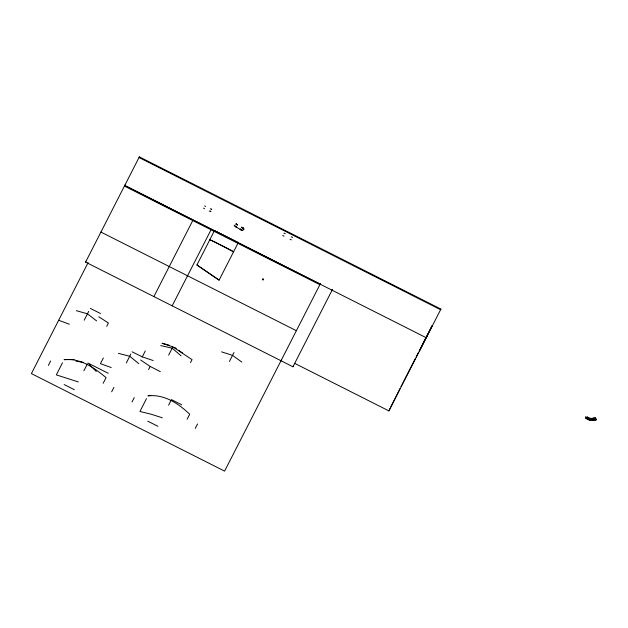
<?xml version="1.0" encoding="UTF-8"?>
<svg xmlns="http://www.w3.org/2000/svg" width="628" height="628" viewBox="0 0 628 628"><rect width="100%" height="100%" fill="white"/><g stroke="black" fill="none" stroke-linecap="round" stroke-linejoin="round"><path stroke-width="0.94" d="M210.663 210.937L210.459 211.503L210.984 211.675M588.012 419.355C590.249 418.366 589.072 417.455 587.431 418.782L589.574 419.928L592.228 420.265L592.424 418.358L593.75 418.107A4.121 2.905 26.5 0 0 595.226 417.856L596.498 419.716A6.445 4.537 26.5 0 1 595.171 420.054L591.764 420.509L588.978 420.022L586.364 418.656L585.461 417.275L587.714 417.188L587.855 417.612L585.783 417.722L585.563 417.063M591.325 420.234L591.804 418.413L592.424 418.358M263.517 279.13L263.281 278.965C264.388 280.214 261.625 280.371 262.48 279.036L262.779 278.761M590.438 420.108L591.199 418.413L591.804 418.413M332.079 290.207L332.4 289.563L292.946 366.783L85.581 262.119L85.903 261.476M125.035 184.899L124.446 186.061L319.88 284.704L320.461 283.542M139.353 156.874L139.031 157.518L440.589 309.722L440.911 309.078L139.353 156.874L85.581 262.119M237.847 243.303L238.2 242.589M281.014 360.762L281.328 360.119M292.946 366.783L293.268 366.14M294.689 363.353L388.881 410.893L400.107 388.379M400.97 386.644L401.834 384.909M419.912 350.149L432.119 325.665L429.882 330.014M426.899 336.482L426.263 337.746L124.713 185.543M585.783 417.722C590.508 415.815 586.803 419.983 585.885 417.51M586.207 418.17L586.725 418.593L588.632 417.816L588.954 418.201L587.329 418.994L586.827 418.389L588.632 417.816M595.226 417.856L595.124 418.067A4.121 2.905 26.5 0 1 594.276 418.279C592.4 419.002 588.318 419.496 587.714 417.188M588.161 417.824L588.53 418.02M589.433 418.358L591.199 418.413M592.228 420.265L593.248 420.014L593.044 418.256M593.248 420.014L594.151 419.889L593.656 418.099M168.61 405.186L171.193 400.067M84.183 320.233L88.721 311.355M83.877 370.795L87.378 363.871M126.322 362.921L130.859 354.035M168.642 355.165L172.849 346.915L192.042 359.632L190.496 362.615M320.139 284.186L224.604 471.126L31.4 373.605L88.124 262.598M62.478 362.772L56.332 374.885L78.28 381.918M103.337 357.96L100.433 363.675L111.234 367.537M132.076 351.813L142.289 356.861L145.28 350.966M146.465 398.647L139.958 411.481L151.301 414.268L162.267 417.793M229.44 361.422L233.977 352.544M48.38 365.418L50.648 360.982M153.891 296.597L192.757 220.546M111.658 391.778L113.927 387.335M172.182 305.828L211.047 229.777M213.025 241.113L209.736 239.888M213.575 241.395L222.5 245.901M131.998 402.038L134.266 397.603M223.058 246.184L233.467 251.867M195.277 428.39L197.545 423.955M402.281 384.038L415.194 358.769M416.081 357.026L418.311 352.669M419.198 350.926L428.995 331.757M388.881 410.893L440.911 309.078M106.705 326.34L108.409 323.028L98.808 316.763M148.546 369.609L150.186 366.446L140.648 360.04M103.157 383.3L106.077 377.656C94.184 367.702 80.463 357.991 64.095 359.648L74.143 359.546M187.144 419.182L189.711 414.252C178.352 403.404 164.403 394.133 147.933 395.813L150.798 395.538M211.432 209.493L211.691 209.022M241.49 227.32L241.749 227.046M589.574 419.928L590.634 418.381M237.494 225.122L235.963 224.188L236.442 223.505M243.774 228.718L243.782 229.267C244.268 227.736 242.942 231.85 241.427 230.225L241.725 229.707L240.359 228.851L240.014 229.361L236.12 226.967L236.481 226.48L236.12 226.967M235.963 224.188L236.316 223.717M241.427 230.225L241.961 229.518M243.24 227.689L242.298 228.129L241.654 227.265M234.958 225.531L234.636 225.954L234.142 225.216M588.766 419.669L590.053 418.272M588.193 419.221L589.535 418.154M237.612 224.769L236.615 224.62L236.324 223.968M236.112 226.779L235.461 226.834L234.817 225.978M241.45 230.068L240.799 230.131L240.155 229.267M585.728 418.036L587.777 417.887M594.151 419.889L594.292 419.897A6.445 4.537 26.5 0 0 596.6 419.512M585.461 417.275L587.612 417.4M205.654 206.463L204.657 205.968M204.555 208.692L203.558 208.19M211.298 209.265L210.302 208.763M210.199 211.487L209.203 210.992M75.98 361.218L83.265 362.317M285.277 233.765L283.927 233.082M292.624 237.47L291.282 236.795M284.037 236.191L282.694 235.508M291.384 239.896L290.042 239.221M160.744 345.596L172.182 348.187L181.084 355.856M118.417 353.344L129.698 356.257L138.757 363.612M169.45 345.267L161.977 343.233L172.928 346.915M76.286 310.664L87.441 313.819L96.626 320.924M221.543 351.853L232.509 355.377L241.874 362.113M142.289 356.861L153.185 360.543M58.663 320.264L69.394 324.26M124.768 185.417L320.194 284.06M209.878 239.613L233.671 251.624M100.935 232.07L296.369 330.713M90.314 308.387L100.48 313.521M171.577 399.675L181.743 404.809M87.959 363.055L108.299 373.322M147.792 421.184L157.966 426.318M64.174 384.564L74.347 389.698M150.186 366.446L160.313 371.65M196.941 264.938L219.125 280.096M174.749 347.41L176.319 348.54M178.674 350.228L182.599 353.046M89.129 364.311L96.32 371.486M595.124 418.067L596.498 419.716M594.127 418.295L594.944 420.077M593.554 418.311L594.041 420.093M592.942 418.468L593.146 420.226M214.47 230.609L196.909 265L219.086 280.166L238.263 242.62L214.47 230.609M243.107 227.995L242.761 228.419L243.107 227.995"/></g></svg>
